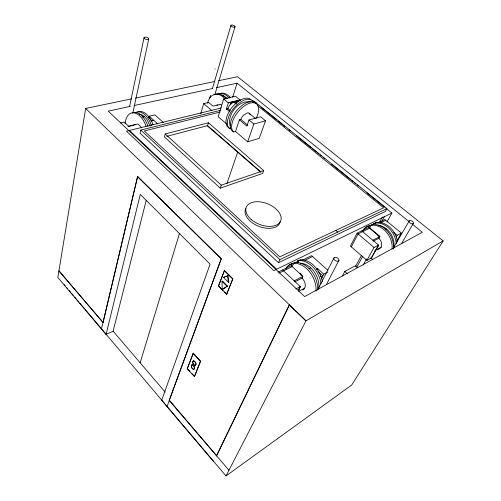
<?xml version="1.0" encoding="UTF-8"?>
<svg xmlns="http://www.w3.org/2000/svg" width="501" height="501" viewBox="0 0 501 501"><rect width="100%" height="100%" fill="white"/><g stroke="black" fill="none" stroke-linecap="round" stroke-linejoin="round"><path stroke-width="0.75" d="M131.5 98.879L85.652 108.454L57.834 277.448L106.068 334.474L113.126 331.174L146.279 200.15M149.035 117.378L149.254 116.226L154.947 114.898L163.432 122.557M129.609 106.431L144.044 37.7M132.796 113.176L148.741 39.009M220.86 110.239L140.775 130.053L140.061 133.191L278.475 262.699L385.413 211.422L386.922 208.641L254.859 101.822L252.592 102.386M148.935 117.622L149.254 116.226L157.677 123.885M148.929 117.622L149.254 116.226M101.434 329L137.618 176.496L221.348 258.741L169.175 400.405L228.957 470.239M58.893 270.966L103.112 322.575L137.618 176.496M106.068 334.474L140.28 194.438L210.094 264.115L161.704 400.255L226.014 475.95L351.658 385.05L443.166 240.9L237.568 76.734L218.618 80.692M165.205 133.974L164.441 136.967L220.277 188.151L262.624 173.434L263.708 170.565L208.422 122.764L165.205 133.974L221.279 185.17L263.708 170.565M200.751 113.815L203.688 103.619L208.629 102.467L212.963 106.124L220.49 104.321L221.611 105.254M209.593 98.309L210.47 95.309M212.443 88.552L230.892 25.532M215.004 94.119L235.025 26.722M166.708 136.372L207.558 125.632L208.422 122.764M140.13 362.774L179.54 233.272M223.653 98.96L228.318 102.83L240.186 100.043L235.476 96.192L223.653 98.96L218.179 116.739L226.94 124.198M232.633 97.3L237.105 83.172L408.941 221.467M230.604 104.327L231.305 102.11L230.504 104.878M236.497 102.893L237.205 100.695L236.616 102.768M238.232 101.69L238.67 100.344L240.186 100.043L228.318 102.83L226.396 108.961L229.79 111.804M254.583 102.386A18.155 9.456 -51.4 0 0 236.86 110.427A18.155 9.456 -51.4 0 0 231.449 130.066L233.704 131.995L235.514 131.487L239.378 119.827L240.862 119.432A6.356 3.294 -51.3 0 1 243.411 115.355L247.056 112.988A6.356 3.294 -51.3 0 1 249.949 114.635M220.277 188.151L221.279 185.17M226.903 183.629L237.75 151.878M235.514 131.487L247.657 141.821L259.211 138.37L265.543 120.791L260.652 116.789L248.972 119.971L246.874 126.102L239.378 119.827M247.657 141.821L253.863 124.029L265.543 120.791M187.236 368.78L193.298 353.18L200.55 361.158L194.513 376.558L187.236 368.78L193.298 353.18M218.355 286.152L224.467 270.49L232.833 278.775L226.759 294.269L218.611 286.033M218.874 285.326L224.204 271.191M194.282 376.689L200.55 361.158M226.508 294.394L232.833 278.775M278.475 262.699L279.834 259.624L386.922 208.641M292.108 263.814L291.256 265.662L302.836 276.408L302.003 278.13A7.49 5.11 61.9 0 1 305.272 284.906A7.49 5.11 61.9 0 1 302.773 290.01M292.227 266.563L293.686 263.42L295.358 262.593M296.617 262.474L297.275 261.065L300.669 259.825A21.217 14.642 61.8 0 1 322.368 281.493M297.945 262.618L298.859 260.664L300.456 259.881M443.166 240.9L305.979 320.84L289.24 305.009L216.501 455.948L289.44 304.902M295.803 288.958L300.293 286.591L298.54 290.092L300.293 286.591L282.558 269.945M298.596 290.06L300.293 286.591M317.208 269.832L317.772 268.699L323.784 274.166L327.729 272.081M321.385 278.9L323.784 274.166M317.841 289.565L333.829 258.203M226.014 475.95L305.979 320.84L85.652 108.454M326.37 284.593L338.92 260.357M369.012 227.291L357.138 233.14L350.381 246.06L366.926 260.376L371.385 257.952L378.593 245.102L361.735 230.873M351.295 246.849L358.071 233.929L369.55 228.262L371.122 225.318L372.45 224.667M342.371 276.038L344.801 271.479L355.334 265.774L357.432 267.615M369.544 225.757L368.623 227.485L379.626 236.691L378.737 238.307A6.67 5.16 60.1 0 1 381.656 245.114A6.67 5.16 60.1 0 1 377.673 249.423M372.969 224.855L373.683 223.534L376.739 222.413A18.919 14.767 59.9 0 1 397.343 241.776M355.629 266.256L361.584 255.291M379.457 222.388L382.432 216.908M356.887 267.033L362.856 256.092M381.881 221.198L384.492 216.413M363.156 265.117L366.557 258.954M386.972 221.974L391.882 213.069L385.801 208.147M366.926 260.376L374.047 247.5L378.593 245.102L371.385 257.952M396.278 236.86L397.174 235.276L401.351 233.071L384.806 219.519L378.03 222.851M396.779 240.987L401.351 233.071M393.423 247.982L409.367 220.665A2.474 1.303 28.1 0 1 412.523 221.467A2.474 1.303 28.1 0 1 413.062 223.634L412.655 223.759A2.474 1.303 28.1 0 1 409.893 222.832A2.474 1.303 28.1 0 1 409.085 220.891M377.629 246.755L378.593 245.102M401.514 243.611L413.338 223.408M285.864 269.012C287.63 265.042 291.782 263.476 295.69 262.511A21.211 14.51 61.9 0 1 317.634 290.11M222.281 289.547L227.473 286.027L222.532 281.067L222.024 281.305L222.281 289.547L227.473 286.027M213.708 461.74L85.314 309.643M167.134 406.349L221.141 258.835L137.412 176.559M374.842 250.569L381.393 247.074M298.728 291.332L304.721 288.125M322.92 275.869L318.016 271.398M322.062 277.56L320.433 276.076M373.276 241.138L379.125 238.107M294.701 281.913L302.491 277.88M372.8 240.217L380.015 236.491L369.826 227.968M294.193 280.867L302.836 276.408A9.982 6.807 61.9 0 0 300.919 274.968M316.375 269.419L317.772 268.699M309.036 268.73L310.739 267.866M385.363 229.752L386.691 229.082M286.171 268.549L285.676 268.793L287.211 266.482L290.279 264.265L294.018 263.332A21.261 14.504 61.9 0 1 315.993 291.012M362.956 230.617L363.35 230.422M380.948 222.626L385.72 220.265M279.013 273.101L292.722 266.325M305.028 260.238L312.568 256.512M278.03 272.175L291.751 265.417M302.072 260.332L311.603 255.642L327.917 270.371M375.262 223.095L376.527 222.475M391.882 213.069L273.771 270.628L126.471 131.174L221.386 107.947M228.456 282.357L228.963 282.119L227.999 275.719L223.496 277.41L228.456 282.357L227.492 275.957L227.999 275.719M236.622 103.018L235.984 102.398C233.892 101.534 231.806 103.15 230.372 104.534A6.281 3.388 -51.6 0 0 227.886 108.592L226.396 108.961L227.892 108.598L230.166 110.496M223.496 277.41L227.492 275.957M373.683 223.534L375.474 223.039A18.957 14.767 59.9 0 1 396.216 243.812M228.562 127.548L229.552 128.388L230.717 128.068M297.275 261.065L299.072 260.608A21.267 14.635 61.8 0 1 321.022 283.867M220.027 112.08L144.313 130.968L279.783 256.869L383.672 207.809L257.758 105.786M255.316 103.269L256.33 103.018M226.458 109.011L227.942 108.642M128.012 126.358L137.838 124.01L141.839 127.724M150.713 120.929L153.65 120.221M128.607 126.553L134.406 124.83A6.5 3.707 74.5 0 1 135.383 124.718M120.409 122.964L124.198 122.081L128.607 126.221M142.353 117.146L144.495 116.645L146.868 119.37L150.125 126.095M130.329 106.356L108.216 111.159L304.664 296.579L422.349 232.257L412.599 224.41M134.143 105.529L212.7 88.47M216.513 87.644L237.105 83.172M135.32 98.083L214.797 81.488M222.031 95.603L223.991 96.079L227.454 98.628M139.341 114.078L141.921 114.842L144.495 116.645M250.218 101.991C238.651 99.605 226.571 114.998 230.26 125.895M214.772 68.906L215.161 69.169M252.548 100.325L256.199 103.281M261.065 107.22L276.884 120.021M278.099 121.004L282.364 124.448M283.579 125.432L284.793 126.421M289.052 129.865L290.273 130.849M296.354 135.771L310.958 147.588M312.173 148.572L316.438 152.022M317.653 153.005L318.868 153.989M320.083 154.972L321.304 155.961M323.126 157.433L324.347 158.422M331.649 164.328L350.512 179.59M351.727 180.573L352.942 181.562M354.163 182.546L355.378 183.529M357.2 185.007L358.422 185.99M366.939 192.885L384.586 207.163M249.01 113.126L255.416 118.405M393.755 232.458L397.174 235.276M234.005 102.223L236.259 104.083M248.972 119.971L253.863 124.029M240.862 119.432L247.795 125.231M357.138 233.14L374.047 247.5M203.688 103.619L211.86 110.571M228.149 127.191L227.197 126.371A17.955 9.481 -51.5 0 1 233.215 105.974A17.955 9.481 -51.5 0 1 251.026 99.749M229.552 128.388L228.594 127.561A17.98 9.45 -51.4 0 1 235.451 106.312A17.98 9.45 -51.4 0 1 253.23 101.916M233.704 131.995L232.821 131.231A18.18 9.431 -51.3 0 1 246.423 104.646A18.18 9.431 -51.3 0 1 256.211 118.249M335.783 230.422L337.699 232.076M207.558 125.632L260.864 171.906M207.226 125.732L260.576 172.062M344.801 271.479L347.45 273.834M149.467 118.455L152.21 120.954M299.98 273.045L301.633 274.579M140.775 130.053L279.834 259.624M129.427 130.448L276.602 269.25M224.21 270.603L232.577 278.894M222.024 281.305L226.972 286.265M219.15 286.578L222.958 290.423M224.586 292.07L226.759 294.269M193.067 353.311L200.312 361.29M187.975 369.218L189.985 371.473M192.002 373.733L194.513 376.558M113.126 331.174L165.198 392.108M59.074 270.897L103.112 322.575M169.357 400.299L216.676 455.829M64.134 284.606L65.149 285.808M66.639 287.574L67.666 288.789M69.144 290.536L70.691 292.365M71.699 293.555L73.215 295.339M74.662 297.055L76.24 298.915M77.248 300.112L78.757 301.896M79.765 303.092L84.306 308.453M280.234 221.567A18.481 11.066 21.7 0 1 259.13 226.458A18.481 11.066 21.7 0 1 245.778 208.591M378.205 225.431A16.414 12.788 59.9 0 1 393.611 247.92M193.599 369.199A2.38 1.278 62.4 0 1 191.501 366.864L191.382 366.306A2.38 1.278 62.4 0 1 192.409 364.847A2.38 1.278 62.4 0 1 194.319 366.976A2.38 1.278 62.4 0 1 193.95 369.168L193.48 369.268A2.38 1.278 62.4 0 1 191.388 366.932L191.263 366.369A2.38 1.278 62.4 0 1 192.296 364.916A2.38 1.278 62.4 0 1 194.2 367.045A2.38 1.278 62.4 0 1 193.831 369.231M300.506 263.288A18.412 12.669 61.8 0 1 318.63 288.989M377.798 235.483A8.893 6.882 60.1 0 1 379.626 236.691M393.247 249.035A18.9 14.661 60 0 0 372.782 224.573L368.11 226.07A18.925 14.661 60.1 0 0 362.956 230.804M372.425 259.161A18.938 14.661 60.1 0 1 370.483 257.984M362.918 230.435A18.938 14.661 60.1 0 1 367.715 226.258L371.454 225.225A18.938 14.661 60.1 0 1 392.045 248.991M207.646 103.168A16.815 11.066 76.3 0 1 224.98 98.935M125.144 123.76A18.6 10.602 74.5 0 1 133.917 112.838A18.6 10.602 74.5 0 1 146.079 126.233M214.033 94.914A16.784 11.072 76.4 0 1 226.377 98.609M216.958 94.47A16.602 11.003 76.4 0 1 229.214 98.108M216.914 105.172A5.88 3.87 76.3 0 1 217.922 105.041M219.707 93.524A16.571 11.009 76.5 0 1 230.128 97.181M132.652 112.8A18.562 10.615 74.5 0 1 148.014 126.484M134.982 112.875A18.349 10.565 74.6 0 1 151.477 125.745M137.975 111.842A18.312 10.577 74.6 0 1 152.999 124.661M334.411 257.539L334.042 257.821A2.774 1.672 26.8 0 0 334.693 260.151A2.774 1.672 26.8 0 0 337.843 261.196L338.344 261.027A2.774 1.672 26.8 0 0 338.056 258.416A2.774 1.672 26.8 0 0 334.411 257.539M234.712 27.092L234.368 27.186A2.161 0.883 18.3 0 1 231.437 26.34A2.161 0.883 18.3 0 1 231.562 25.069L232.001 25.05A2.161 0.883 18.3 0 1 234.481 25.914A2.161 0.883 18.3 0 1 234.712 27.092M148.271 39.441L147.833 39.554A2.436 1.083 15.3 0 1 144.507 38.621A2.436 1.083 15.3 0 1 144.958 37.162L145.497 37.13A2.436 1.083 15.3 0 1 148.277 38.089A2.436 1.083 15.3 0 1 148.271 39.441M193.762 360.958L193.405 360.996A2.392 1.296 62.4 0 0 193.868 364.615A2.392 1.296 62.4 0 0 195.997 363.864L195.878 363.3A2.392 1.296 62.4 0 0 193.762 360.958M193.643 361.021L193.286 361.058A2.392 1.296 62.4 0 0 193.749 364.678A2.392 1.296 62.4 0 0 195.878 363.933L195.759 363.363A2.392 1.296 62.4 0 0 193.643 361.021M251.133 219.369A18.524 11.047 21.6 0 0 280.616 221.047A18.524 11.047 21.6 0 0 258.641 201.765A18.524 11.047 21.6 0 0 251.133 219.369"/></g></svg>
